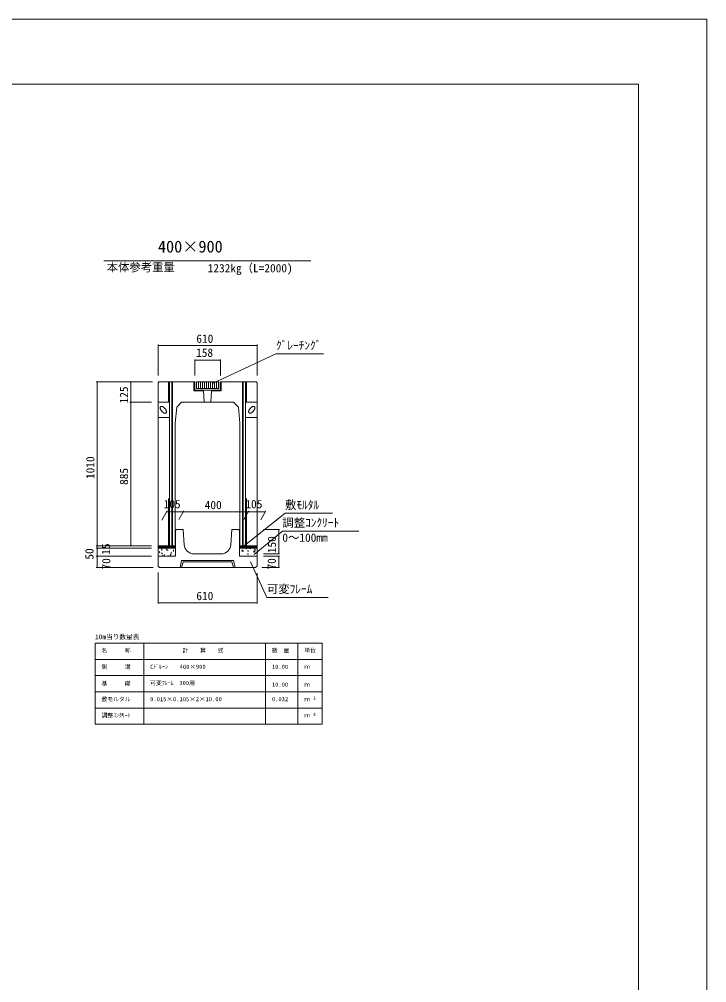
# Model space of a CAD drawing. Units: millimetres on the paper, scale 1:20. Extents: x 0 to 841, y 0 to 594.
# Drawn here: x 629.2 to 841, y 297 to 594 of the extents above; entities that cross this region are included whole.
import ezdxf
from ezdxf.enums import TextEntityAlignment as Align

# ---------------------------------------------------------------- set-up
doc = ezdxf.new("R2010")
doc.units = ezdxf.units.MM
for name, color, linetype, lineweight in [('0_2', 7, 'Continuous', 18), ('D-STR-DIM（寸法）', 7, 'Continuous', 18), ('D-STR-HTXT（旗揚げ）', 4, 'Continuous', 18), ('D-STR-STRn（構造物）', 5, 'Continuous', 18), ('D-STR-TXT（文字）', 7, 'Continuous', 18), ('D-STR（構造物外形線）', 1, 'Continuous', 18), ('D-TTL(外枠）', 2, 'Continuous', 18), ('DEFPOINTS_3', 8, 'Continuous', 18)]:
    doc.layers.add(name, color=color, linetype=linetype, lineweight=lineweight)
doc.styles.add('ＭＳ ゴシック', font='')
doc.styles.get('ＭＳ ゴシック').set_extended_font_data('MS Gothic')

msp = doc.modelspace()

# ---------------------------------------------------------------- linework, layer by layer
at = {"layer": '0_2'}
for p, q in [((671.928, 493.447), (672.078, 493.472)), ((672.078, 493.422), (671.928, 493.447)), ((702.278, 493.472), (702.428, 493.447)), ((702.428, 493.447), (702.278, 493.422)), ((683.228, 488.865), (683.378, 488.89)), ((683.378, 488.84), (683.228, 488.865)), ((690.978, 488.89), (691.128, 488.865)), ((691.128, 488.865), (690.978, 488.84)), ((653.12, 482.058), (653.145, 482.208)), ((653.145, 482.208), (653.17, 482.058)), ((663.48, 482.058), (663.505, 482.208)), ((663.505, 482.208), (663.53, 482.058)), ((663.505, 475.958), (663.48, 476.108)), ((663.48, 475.808), (663.505, 475.958)), ((663.53, 476.108), (663.505, 475.958)), ((663.505, 475.958), (663.53, 475.808)), ((674.589, 442.168), (674.739, 442.193)), ((674.739, 442.143), (674.589, 442.168)), ((679.563, 442.193), (679.713, 442.168)), ((679.713, 442.168), (679.563, 442.143)), ((679.713, 442.168), (679.863, 442.193)), ((679.863, 442.143), (679.713, 442.168)), ((699.563, 442.193), (699.713, 442.168)), ((699.713, 442.168), (699.563, 442.143)), ((699.713, 442.168), (699.863, 442.193)), ((699.863, 442.143), (699.713, 442.168)), ((704.838, 442.193), (704.988, 442.168)), ((704.988, 442.168), (704.838, 442.143)), ((709.091, 436.558), (709.116, 436.708)), ((709.116, 436.708), (709.141, 436.558)), ((653.145, 431.708), (653.12, 431.858)), ((653.12, 431.558), (653.145, 431.708)), ((653.145, 430.958), (653.12, 431.108)), ((653.12, 430.808), (653.145, 430.958)), ((653.17, 431.858), (653.145, 431.708)), ((653.145, 431.708), (653.17, 431.558)), ((653.17, 431.108), (653.145, 430.958)), ((653.145, 430.958), (653.17, 430.808)), ((663.505, 431.708), (663.48, 431.858)), ((663.53, 431.858), (663.505, 431.708)), ((653.145, 428.458), (653.12, 428.608)), ((653.12, 428.308), (653.145, 428.458)), ((653.17, 428.608), (653.145, 428.458)), ((653.145, 428.458), (653.17, 428.308)), ((709.116, 429.208), (709.091, 429.358)), ((709.091, 428.308), (709.116, 428.458)), ((709.141, 429.358), (709.116, 429.208)), ((709.116, 428.458), (709.141, 428.308)), ((653.145, 424.958), (653.12, 425.108)), ((653.17, 425.108), (653.145, 424.958)), ((709.116, 424.958), (709.091, 425.108)), ((709.141, 425.108), (709.116, 424.958)), ((671.928, 414.131), (672.078, 414.156)), ((672.078, 414.106), (671.928, 414.131)), ((702.278, 414.156), (702.428, 414.131)), ((702.428, 414.131), (702.278, 414.106))]:
    msp.add_line(p, q, dxfattribs=at)
at = {"layer": '0_2', "color": 9}
for p, q in [((671.928, 493.447), (671.948, 493.447)), ((702.428, 493.447), (702.408, 493.447)), ((683.228, 488.865), (683.248, 488.865)), ((691.128, 488.865), (691.108, 488.865)), ((653.145, 482.208), (653.145, 482.188)), ((663.505, 482.208), (663.505, 482.188)), ((663.505, 475.958), (663.505, 475.978)), ((663.505, 475.958), (663.505, 475.938)), ((674.589, 442.168), (674.609, 442.168)), ((679.713, 442.168), (679.693, 442.168)), ((679.713, 442.168), (679.733, 442.168)), ((699.713, 442.168), (699.693, 442.168)), ((699.713, 442.168), (699.733, 442.168)), ((704.988, 442.168), (704.968, 442.168)), ((709.116, 436.708), (709.116, 436.688)), ((653.145, 431.708), (653.145, 431.728)), ((653.145, 431.708), (653.145, 431.688)), ((653.145, 430.958), (653.145, 430.978)), ((653.145, 430.958), (653.145, 430.938)), ((663.505, 431.708), (663.505, 431.728)), ((653.145, 428.458), (653.145, 428.478)), ((653.145, 428.458), (653.145, 428.438)), ((709.116, 429.208), (709.116, 429.228)), ((709.116, 428.458), (709.116, 428.438)), ((653.145, 424.958), (653.145, 424.978)), ((709.116, 424.958), (709.116, 424.978)), ((671.928, 414.131), (671.948, 414.131)), ((702.428, 414.131), (702.408, 414.131))]:
    msp.add_line(p, q, dxfattribs=at)
at = {"layer": 'D-STR-DIM（寸法）'}
for p, q in [((671.928, 484.209), (671.928, 493.697)), ((671.948, 493.447), (702.408, 493.447)), ((702.428, 484.213), (702.428, 493.697)), ((683.228, 484.208), (683.228, 489.115)), ((691.108, 488.865), (683.248, 488.865)), ((691.128, 484.208), (691.128, 489.115)), ((670.178, 482.208), (652.895, 482.208)), ((653.145, 482.188), (653.145, 431.728)), ((670.178, 482.208), (663.255, 482.208)), ((663.505, 475.978), (663.505, 482.188)), ((669.928, 475.958), (663.255, 475.958)), ((669.928, 475.958), (663.255, 475.958)), ((663.505, 475.938), (663.505, 431.728)), ((673.083, 439.559), (674.734, 442.418)), ((679.693, 442.168), (674.609, 442.168)), ((678.333, 439.778), (679.857, 442.418)), ((678.333, 439.778), (679.857, 442.418)), ((679.733, 442.168), (699.693, 442.168)), ((698.333, 439.778), (699.857, 442.418)), ((698.333, 439.778), (699.857, 442.418)), ((699.733, 442.168), (704.968, 442.168)), ((703.583, 439.735), (705.132, 442.418)), ((704.428, 436.708), (709.366, 436.708)), ((709.116, 436.688), (709.116, 429.228)), ((669.933, 431.708), (652.895, 431.708)), ((669.933, 431.708), (652.895, 431.708)), ((669.928, 430.958), (652.895, 430.958)), ((669.928, 430.958), (652.895, 430.958)), ((653.145, 431.688), (653.145, 430.978)), ((653.145, 430.938), (653.145, 428.478)), ((669.933, 431.708), (663.255, 431.708)), ((669.928, 428.458), (652.895, 428.458)), ((669.928, 428.458), (652.895, 428.458)), ((653.145, 428.438), (653.145, 424.978)), ((704.428, 429.208), (709.366, 429.208)), ((704.428, 428.458), (709.366, 428.458)), ((709.116, 428.438), (709.116, 424.978)), ((670.428, 424.958), (652.895, 424.958)), ((703.928, 424.958), (709.366, 424.958)), ((671.928, 423.458), (671.928, 413.881)), ((702.428, 423.208), (702.428, 413.881)), ((671.948, 414.131), (702.408, 414.131))]:
    msp.add_line(p, q, dxfattribs=at)
at = {"layer": 'D-STR-HTXT（旗揚げ）'}
for p, q in [((655.274, 519.542), (719.058, 519.542)), ((688.69, 481.714), (708.262, 490.9)), ((722.924, 490.9), (708.262, 490.9)), ((698.018, 431.344), (711.053, 441.712)), ((725.715, 441.712), (711.053, 441.712)), ((701.59, 428.986), (710.235, 436.25)), ((733.833, 436.25), (710.235, 436.25)), ((700.398, 426.708), (705.481, 415.797)), ((724.345, 415.797), (705.481, 415.797)), ((652.538, 401.687), (722.538, 401.687)), ((652.538, 376.687), (652.538, 401.687)), ((667.538, 376.687), (667.538, 401.687)), ((705.038, 376.687), (705.038, 401.687)), ((715.038, 385.687), (715.038, 401.687)), ((715.038, 376.687), (715.038, 401.687)), ((722.538, 376.687), (722.538, 401.687)), ((652.538, 396.687), (722.538, 396.687)), ((652.538, 391.687), (722.538, 391.687)), ((652.538, 386.687), (722.538, 386.687)), ((652.538, 381.687), (722.538, 381.687)), ((652.538, 376.687), (722.538, 376.687))]:
    msp.add_line(p, q, dxfattribs=at)
at = {"layer": 'D-STR-STRn（構造物）'}
for p, q in [((671.928, 430.958), (671.928, 431.708)), ((671.928, 431.708), (677.322, 431.708)), ((671.928, 431.651), (671.985, 431.708)), ((671.928, 431.475), (672.162, 431.708)), ((671.928, 431.298), (672.339, 431.708)), ((671.928, 431.121), (672.516, 431.708)), ((671.928, 430.958), (677.322, 430.958)), ((671.928, 430.958), (671.928, 428.458)), ((671.942, 430.958), (672.692, 431.708)), ((672.119, 430.958), (672.869, 431.708)), ((672.296, 430.958), (673.046, 431.708)), ((672.473, 430.958), (673.223, 431.708)), ((672.65, 430.958), (673.4, 431.708)), ((672.826, 430.958), (673.576, 431.708)), ((673.003, 430.958), (673.753, 431.708)), ((673.022, 430.575), (673.142, 430.718)), ((673.18, 430.958), (673.93, 431.708)), ((673.357, 430.958), (674.107, 431.708)), ((673.533, 430.958), (674.283, 431.708)), ((673.71, 430.958), (674.46, 431.708)), ((673.887, 430.958), (674.637, 431.708)), ((674.064, 430.958), (674.814, 431.708)), ((674.241, 430.958), (674.991, 431.708)), ((674.408, 430.667), (674.583, 430.734)), ((674.408, 430.667), (674.532, 430.583)), ((674.417, 430.958), (675.167, 431.708)), ((674.594, 430.958), (675.344, 431.708)), ((674.771, 430.958), (675.521, 431.708)), ((674.948, 430.958), (675.698, 431.708)), ((675.124, 430.958), (675.874, 431.708)), ((675.301, 430.958), (676.051, 431.708)), ((675.478, 430.958), (676.228, 431.708)), ((675.655, 430.958), (676.405, 431.708)), ((675.832, 430.958), (676.582, 431.708)), ((676.008, 430.958), (676.758, 431.708)), ((676.185, 430.958), (676.935, 431.708)), ((676.362, 430.958), (677.112, 431.708)), ((676.539, 430.958), (677.289, 431.708)), ((676.715, 430.958), (677.322, 431.565)), ((676.892, 430.958), (677.322, 431.388)), ((677.069, 430.958), (677.322, 431.212)), ((677.246, 430.958), (677.322, 431.035)), ((702.428, 431.708), (697.035, 431.708)), ((697.035, 431.655), (697.088, 431.708)), ((697.035, 431.479), (697.264, 431.708)), ((697.035, 431.302), (697.441, 431.708)), ((697.035, 431.125), (697.618, 431.708)), ((702.428, 430.958), (697.035, 430.958)), ((697.045, 430.958), (697.795, 431.708)), ((697.222, 430.958), (697.972, 431.708)), ((697.398, 430.958), (698.148, 431.708)), ((697.575, 430.958), (698.325, 431.708)), ((697.752, 430.958), (698.502, 431.708)), ((697.929, 430.958), (698.679, 431.708)), ((698.105, 430.958), (698.855, 431.708)), ((698.282, 430.958), (699.032, 431.708)), ((698.459, 430.958), (699.209, 431.708)), ((698.636, 430.958), (699.386, 431.708)), ((698.813, 430.958), (699.563, 431.708)), ((698.989, 430.958), (699.739, 431.708)), ((699.015, 430.9), (699.071, 430.958)), ((699.015, 430.9), (699.237, 430.865)), ((699.166, 430.958), (699.916, 431.708)), ((699.194, 430.643), (699.167, 430.88)), ((699.343, 430.958), (700.093, 431.708)), ((699.52, 430.958), (700.27, 431.708)), ((699.696, 430.958), (700.446, 431.708)), ((699.873, 430.958), (700.623, 431.708)), ((700.05, 430.958), (700.8, 431.708)), ((700.227, 430.958), (700.977, 431.708)), ((700.25, 430.718), (700.301, 430.869)), ((700.404, 430.958), (701.154, 431.708)), ((700.58, 430.958), (701.33, 431.708)), ((700.757, 430.958), (701.507, 431.708)), ((700.934, 430.958), (701.684, 431.708)), ((701.111, 430.958), (701.861, 431.708)), ((701.287, 430.958), (702.037, 431.708)), ((701.464, 430.958), (702.214, 431.708)), ((701.641, 430.958), (702.391, 431.708)), ((701.683, 430.486), (701.878, 430.689)), ((701.818, 430.958), (702.428, 431.569)), ((701.995, 430.958), (702.428, 431.392)), ((702.171, 430.958), (702.428, 431.216)), ((702.348, 430.958), (702.428, 431.039)), ((702.428, 430.958), (702.428, 431.708)), ((702.428, 430.958), (702.428, 428.458)), ((672.307, 429.861), (672.482, 429.928)), ((672.307, 429.861), (672.431, 429.777)), ((672.391, 429.5), (672.442, 429.651)), ((672.997, 429.339), (673.192, 429.542)), ((672.997, 429.34), (673.219, 429.305)), ((673.022, 430.575), (673.171, 430.562)), ((673.132, 430.284), (673.103, 430.44)), ((673.176, 429.083), (673.149, 429.32)), ((673.369, 428.694), (673.489, 428.838)), ((673.369, 428.694), (673.518, 428.681)), ((673.469, 428.458), (673.45, 428.56)), ((673.799, 428.854), (673.974, 428.921)), ((673.799, 428.854), (673.924, 428.77)), ((673.884, 428.494), (673.934, 428.645)), ((674.492, 430.306), (674.543, 430.457)), ((674.815, 430.418), (674.936, 430.561)), ((674.815, 430.418), (674.964, 430.405)), ((674.925, 430.127), (674.896, 430.284)), ((675.162, 428.537), (675.282, 428.681)), ((675.162, 428.537), (675.311, 428.524)), ((675.665, 428.926), (675.86, 429.129)), ((675.665, 428.926), (675.887, 428.891)), ((675.844, 428.669), (675.817, 428.906)), ((675.9, 429.66), (676.075, 429.728)), ((675.9, 429.661), (676.024, 429.577)), ((675.984, 429.3), (676.035, 429.451)), ((676.608, 430.261), (676.729, 430.405)), ((676.608, 430.261), (676.758, 430.248)), ((676.718, 429.97), (676.689, 430.127)), ((677.02, 428.458), (677.076, 428.524)), ((697.457, 428.459), (697.632, 428.526)), ((697.457, 428.459), (697.458, 428.458)), ((697.779, 430.259), (697.9, 430.402)), ((697.779, 430.259), (697.928, 430.246)), ((697.889, 429.968), (697.86, 430.125)), ((698.065, 430.272), (698.24, 430.339)), ((698.065, 430.272), (698.189, 430.188)), ((698.15, 429.911), (698.2, 430.062)), ((698.193, 428.458), (698.246, 428.522)), ((699.557, 429.265), (699.732, 429.333)), ((699.557, 429.266), (699.682, 429.182)), ((699.572, 430.102), (699.693, 430.246)), ((699.572, 430.102), (699.722, 430.089)), ((699.642, 428.905), (699.692, 429.056)), ((699.682, 429.811), (699.654, 429.968)), ((701.365, 429.945), (701.486, 430.089)), ((701.365, 429.945), (701.515, 429.932)), ((701.476, 429.654), (701.447, 429.811)), ((701.658, 430.072), (701.833, 430.139)), ((701.658, 430.072), (701.782, 429.988)), ((701.683, 430.486), (701.905, 430.452)), ((701.742, 429.711), (701.793, 429.862)), ((701.863, 430.229), (701.835, 430.467))]:
    msp.add_line(p, q, dxfattribs=at)
at = {"layer": 'D-STR-TXT（文字）', "color": 5}
for p, q in [((677.185, 431.708), (677.322, 431.708)), ((697.172, 431.708), (697.035, 431.708))]:
    msp.add_line(p, q, dxfattribs=at)
at = {"layer": 'D-STR（構造物外形線）'}
for p, q in [((671.928, 481.958), (672.178, 482.208)), ((671.928, 481.958), (671.928, 431.708)), ((672.178, 482.208), (683.228, 482.208)), ((675.178, 475.958), (675.178, 482.208)), ((675.428, 431.708), (675.428, 482.208)), ((676.178, 431.708), (676.178, 482.208)), ((676.428, 431.708), (676.428, 482.208)), ((682.978, 482.208), (682.978, 479.458)), ((683.228, 482.208), (683.228, 479.708)), ((690.628, 482.208), (683.728, 482.208)), ((683.728, 482.208), (683.728, 480.208)), ((683.731, 480.208), (683.731, 482.208)), ((684.356, 480.208), (684.356, 482.208)), ((684.981, 480.208), (684.981, 482.208)), ((685.606, 480.208), (685.606, 482.208)), ((686.231, 480.208), (686.231, 482.208)), ((686.856, 480.208), (686.856, 482.208)), ((687.481, 480.208), (687.481, 482.208)), ((688.106, 480.208), (688.106, 482.208)), ((688.731, 480.208), (688.731, 482.208)), ((689.356, 480.208), (689.356, 482.208)), ((689.981, 480.208), (689.981, 482.208)), ((690.606, 480.208), (690.606, 482.208)), ((690.628, 480.208), (690.628, 482.208)), ((702.178, 482.208), (691.128, 482.208)), ((691.128, 482.208), (691.128, 479.708)), ((691.378, 482.208), (691.378, 479.458)), ((697.928, 431.708), (697.928, 482.208)), ((698.178, 431.708), (698.178, 482.208)), ((698.928, 431.708), (698.928, 482.208)), ((699.178, 475.958), (699.178, 482.208)), ((702.178, 482.208), (702.428, 481.958)), ((702.428, 481.958), (702.428, 431.708)), ((682.978, 479.458), (685.928, 479.458)), ((683.228, 479.708), (690.12, 479.708)), ((683.728, 480.208), (690.628, 480.208)), ((685.928, 479.458), (686.178, 475.958)), ((688.428, 479.458), (688.178, 475.958)), ((691.128, 479.708), (688.428, 479.708)), ((691.378, 479.458), (688.428, 479.458)), ((675.428, 475.958), (671.928, 475.958)), ((679.178, 475.958), (677.678, 474.458)), ((686.178, 475.958), (679.178, 475.958)), ((686.178, 475.958), (695.178, 475.958)), ((695.178, 475.958), (696.678, 474.458)), ((698.928, 475.958), (702.428, 475.958)), ((672.589, 474.233), (672.593, 474.304)), ((672.592, 474.157), (672.589, 474.233)), ((672.603, 474.077), (672.592, 474.157)), ((672.593, 474.304), (672.604, 474.37)), ((672.621, 473.993), (672.603, 474.077)), ((672.604, 474.37), (672.622, 474.43)), ((672.647, 473.906), (672.621, 473.993)), ((672.622, 474.43), (672.648, 474.484)), ((672.679, 473.817), (672.647, 473.906)), ((672.648, 474.484), (672.68, 474.531)), ((672.717, 473.726), (672.679, 473.817)), ((672.68, 474.531), (672.719, 474.571)), ((672.762, 473.635), (672.717, 473.726)), ((672.719, 474.571), (672.764, 474.604)), ((672.814, 473.543), (672.762, 473.635)), ((672.764, 474.604), (672.816, 474.629)), ((672.87, 473.451), (672.814, 473.543)), ((672.816, 474.629), (672.873, 474.646)), ((672.932, 473.361), (672.87, 473.451)), ((672.873, 474.646), (672.935, 474.656)), ((672.999, 473.272), (672.932, 473.361)), ((672.935, 474.656), (673.002, 474.657)), ((673.07, 473.186), (672.999, 473.272)), ((673.002, 474.657), (673.073, 474.65)), ((673.144, 473.104), (673.07, 473.186)), ((673.073, 474.65), (673.147, 474.635)), ((673.222, 473.025), (673.144, 473.104)), ((673.147, 474.635), (673.225, 474.613)), ((673.302, 472.95), (673.222, 473.025)), ((673.225, 474.613), (673.305, 474.583)), ((673.384, 472.881), (673.302, 472.95)), ((673.305, 474.583), (673.388, 474.545)), ((673.468, 472.816), (673.384, 472.881)), ((673.388, 474.545), (673.471, 474.5)), ((673.552, 472.758), (673.468, 472.816)), ((673.471, 474.5), (673.555, 474.448)), ((673.636, 472.707), (673.552, 472.758)), ((673.555, 474.448), (673.639, 474.39)), ((673.719, 472.662), (673.636, 472.707)), ((673.639, 474.39), (673.723, 474.326)), ((673.802, 472.624), (673.719, 472.662)), ((673.723, 474.326), (673.805, 474.257)), ((673.882, 472.594), (673.802, 472.624)), ((673.805, 474.257), (673.885, 474.182)), ((673.96, 472.571), (673.882, 472.594)), ((673.885, 474.182), (673.963, 474.103)), ((674.034, 472.557), (673.96, 472.571)), ((673.963, 474.103), (674.037, 474.02)), ((674.105, 472.55), (674.034, 472.557)), ((674.037, 474.02), (674.108, 473.934)), ((674.172, 472.551), (674.105, 472.55)), ((674.108, 473.934), (674.175, 473.846)), ((674.234, 472.561), (674.172, 472.551)), ((674.175, 473.846), (674.237, 473.756)), ((674.291, 472.578), (674.234, 472.561)), ((674.237, 473.756), (674.293, 473.664)), ((674.343, 472.603), (674.291, 472.578)), ((674.293, 473.664), (674.344, 473.572)), ((674.388, 472.635), (674.343, 472.603)), ((674.344, 473.572), (674.39, 473.481)), ((674.427, 472.676), (674.388, 472.635)), ((674.39, 473.481), (674.428, 473.39)), ((674.459, 472.723), (674.427, 472.676)), ((674.428, 473.39), (674.46, 473.301)), ((674.485, 472.776), (674.459, 472.723)), ((674.46, 473.301), (674.486, 473.214)), ((674.503, 472.836), (674.485, 472.776)), ((674.486, 473.214), (674.504, 473.13)), ((674.514, 472.902), (674.503, 472.836)), ((674.504, 473.13), (674.514, 473.05)), ((674.514, 473.05), (674.518, 472.974)), ((674.518, 472.974), (674.514, 472.902)), ((677.678, 474.458), (677.178, 469.458)), ((696.678, 474.458), (697.178, 469.458)), ((699.842, 473.05), (699.839, 472.974)), ((699.839, 472.974), (699.843, 472.902)), ((699.853, 473.13), (699.842, 473.05)), ((699.843, 472.902), (699.854, 472.836)), ((699.871, 473.214), (699.853, 473.13)), ((699.854, 472.836), (699.872, 472.776)), ((699.897, 473.301), (699.871, 473.214)), ((699.872, 472.776), (699.898, 472.723)), ((699.929, 473.39), (699.897, 473.301)), ((699.898, 472.723), (699.93, 472.676)), ((699.967, 473.481), (699.929, 473.39)), ((699.93, 472.676), (699.969, 472.635)), ((700.012, 473.572), (699.967, 473.481)), ((699.969, 472.635), (700.014, 472.603)), ((700.064, 473.664), (700.012, 473.572)), ((700.014, 472.603), (700.066, 472.578)), ((700.12, 473.756), (700.064, 473.664)), ((700.066, 472.578), (700.123, 472.561)), ((700.182, 473.846), (700.12, 473.756)), ((700.123, 472.561), (700.185, 472.551)), ((700.249, 473.934), (700.182, 473.846)), ((700.185, 472.551), (700.252, 472.55)), ((700.32, 474.02), (700.249, 473.934)), ((700.252, 472.55), (700.323, 472.557)), ((700.394, 474.103), (700.32, 474.02)), ((700.323, 472.557), (700.397, 472.571)), ((700.472, 474.182), (700.394, 474.103)), ((700.397, 472.571), (700.475, 472.594)), ((700.552, 474.257), (700.472, 474.182)), ((700.475, 472.594), (700.555, 472.624)), ((700.634, 474.326), (700.552, 474.257)), ((700.555, 472.624), (700.638, 472.662)), ((700.718, 474.39), (700.634, 474.326)), ((700.638, 472.662), (700.721, 472.707)), ((700.802, 474.448), (700.718, 474.39)), ((700.721, 472.707), (700.805, 472.758)), ((700.886, 474.5), (700.802, 474.448)), ((700.805, 472.758), (700.889, 472.816)), ((700.969, 474.545), (700.886, 474.5)), ((700.889, 472.816), (700.973, 472.881)), ((701.052, 474.583), (700.969, 474.545)), ((700.973, 472.881), (701.055, 472.95)), ((701.132, 474.613), (701.052, 474.583)), ((701.055, 472.95), (701.135, 473.025)), ((701.21, 474.635), (701.132, 474.613)), ((701.135, 473.025), (701.213, 473.104)), ((701.284, 474.65), (701.21, 474.635)), ((701.213, 473.104), (701.287, 473.186)), ((701.355, 474.657), (701.284, 474.65)), ((701.287, 473.186), (701.358, 473.272)), ((701.422, 474.656), (701.355, 474.657)), ((701.358, 473.272), (701.425, 473.361)), ((701.484, 474.646), (701.422, 474.656)), ((701.425, 473.361), (701.487, 473.451)), ((701.541, 474.629), (701.484, 474.646)), ((701.487, 473.451), (701.543, 473.543)), ((701.593, 474.604), (701.541, 474.629)), ((701.543, 473.543), (701.594, 473.635)), ((701.638, 474.571), (701.593, 474.604)), ((701.594, 473.635), (701.64, 473.726)), ((701.677, 474.531), (701.638, 474.571)), ((701.64, 473.726), (701.678, 473.817)), ((701.709, 474.484), (701.677, 474.531)), ((701.678, 473.817), (701.71, 473.906)), ((701.735, 474.43), (701.709, 474.484)), ((701.71, 473.906), (701.736, 473.993)), ((701.753, 474.37), (701.735, 474.43)), ((701.736, 473.993), (701.754, 474.077)), ((701.764, 474.304), (701.753, 474.37)), ((701.754, 474.077), (701.764, 474.157)), ((701.768, 474.233), (701.764, 474.304)), ((701.764, 474.157), (701.768, 474.233)), ((671.928, 471.248), (675.428, 471.248)), ((677.178, 469.458), (677.178, 431.708)), ((697.178, 469.458), (697.178, 431.708)), ((702.428, 471.248), (698.928, 471.248)), ((675.178, 431.708), (675.178, 446.248)), ((699.178, 431.708), (699.178, 446.248)), ((677.553, 436.708), (677.303, 436.208)), ((677.553, 436.708), (679.678, 436.708)), ((679.678, 436.708), (679.992, 432.009)), ((694.678, 436.708), (694.365, 432.009)), ((696.803, 436.708), (694.678, 436.708)), ((696.803, 436.708), (697.053, 436.208)), ((677.322, 436.246), (677.322, 428.458)), ((697.035, 436.246), (697.035, 428.458)), ((677.178, 431.708), (671.928, 431.708)), ((697.178, 431.708), (702.178, 431.708)), ((671.928, 428.458), (677.322, 428.458)), ((671.928, 428.458), (671.928, 425.458)), ((682.936, 429.209), (691.372, 429.208)), ((702.428, 428.458), (697.035, 428.458)), ((702.428, 428.458), (702.428, 425.458)), ((671.928, 425.458), (672.428, 424.958)), ((701.928, 424.958), (672.428, 424.958)), ((699.166, 424.958), (675.166, 424.958)), ((678.697, 424.958), (679.197, 427.208)), ((679.197, 427.208), (695.16, 427.208)), ((679.697, 426.708), (679.197, 424.958)), ((679.697, 426.708), (694.66, 426.708)), ((694.66, 426.708), (695.16, 424.958)), ((695.66, 424.958), (695.16, 427.208)), ((702.428, 425.458), (701.928, 424.958))]:
    msp.add_line(p, q, dxfattribs=at)
for centre, start, end in [((682.985, 432.208), 183.81425, 270.00386), ((691.372, 432.208), 269.99614, 356.18575)]:
    msp.add_arc(centre, 3, start, end, dxfattribs=at)
at = {"layer": 'D-TTL(外枠）'}
for p in [(25, 574), (820, 20)]:
    msp.add_line(p, (820, 574), dxfattribs=at)
at = {"layer": 'DEFPOINTS_3'}
for p in [(0, 594), (841, 0)]:
    msp.add_line(p, (841, 594), dxfattribs=at)

# ---------------------------------------------------------------- texts
at = {"layer": 'D-STR-STRn（構造物）', "color": 7, "style": 'ＭＳ ゴシック'}
for s, p in [('610', (683.732, 493.497)), ('158', (683.648, 489.163)), ('105', (673.651, 442.493)), ('400', (686.32, 442.218)), ('105', (698.85, 442.493)), ('610', (683.732, 414.181))]:
    msp.add_text(s, height=2.566, dxfattribs=at).set_placement(p, align=Align.BOTTOM_LEFT)
for s, p in [('125', (663.455, 475.583)), ('1010', (653.095, 452.277)), ('885', (663.455, 450.458)), ('150', (709.066, 429.414)), ('50', (652.82, 427.425)), ('15', (657.913, 428.938)), ('70', (658.007, 424.381)), ('70', (709.006, 424.381))]:
    msp.add_text(s, height=2.566, rotation=90, dxfattribs=at).set_placement(p, align=Align.BOTTOM_LEFT)
at = {"layer": 'D-STR-TXT（文字）', "style": 'ＭＳ ゴシック'}
for s, height, p in [('400×900', 3.666, (671.9, 520.991)), ('本体参考重量', 2.566, (656.105, 515.476)), ('1232kg（L=2000)', 2.566, (687.225, 515.212)), ('ｸﾞﾚｰﾁﾝｸﾞ', 2.566, (708.262, 491.4)), ('敷ﾓﾙﾀﾙ', 2.566, (711.053, 442.212)), ('調整ｺﾝｸﾘｰﾄ', 2.566, (710.235, 436.75)), ('0～100mm', 2.566, (710.235, 432.158)), ('可変ﾌﾚｰﾑ', 2.566, (705.481, 416.297)), ('10m当り数量表', 1.466, (652.484, 402.449)), ('名\u3000\u3000\u3000称', 1.283, (654.5, 398.388)), ('計\u3000\u3000算\u3000\u3000式', 1.283, (679.504, 398.388)), ('数\u3000量', 1.283, (707, 398.388)), ('単位', 1.283, (717, 398.388)), ('側\u3000\u3000\u3000溝', 1.283, (654.5, 393.388)), ('Cﾄﾞﾚｰﾝ\u3000\u3000400×900', 1.283, (669.5, 393.388)), ('10.00', 1.283, (707.013, 393.388)), ('ｍ', 1.283, (717, 393.388)), ('基\u3000\u3000\u3000礎', 1.283, (654.5, 388.256)), ('可変ﾌﾚｰﾑ\u3000300用', 1.283, (669.5, 388.388)), ('10.00', 1.283, (707.013, 387.888)), ('ｍ', 1.283, (717, 387.888)), ('敷モルタル', 1.283, (654.5, 383.388)), ('0.015×0.105×2×10.00', 1.283, (669.5, 383.388)), ('0.032', 1.283, (707.013, 383.388)), ('ｍ', 1.283, (717, 383.388)), ('3', 1.026, (719.701, 383.891)), ('調整ｺﾝｸﾘｰﾄ', 1.283, (654.5, 378.388)), ('3', 1.026, (719.701, 378.891)), ('ｍ', 1.283, (717, 378.388))]:
    msp.add_text(s, height=height, dxfattribs=at).set_placement(p, align=Align.BOTTOM_LEFT)

doc.saveas('drawing.dxf')
